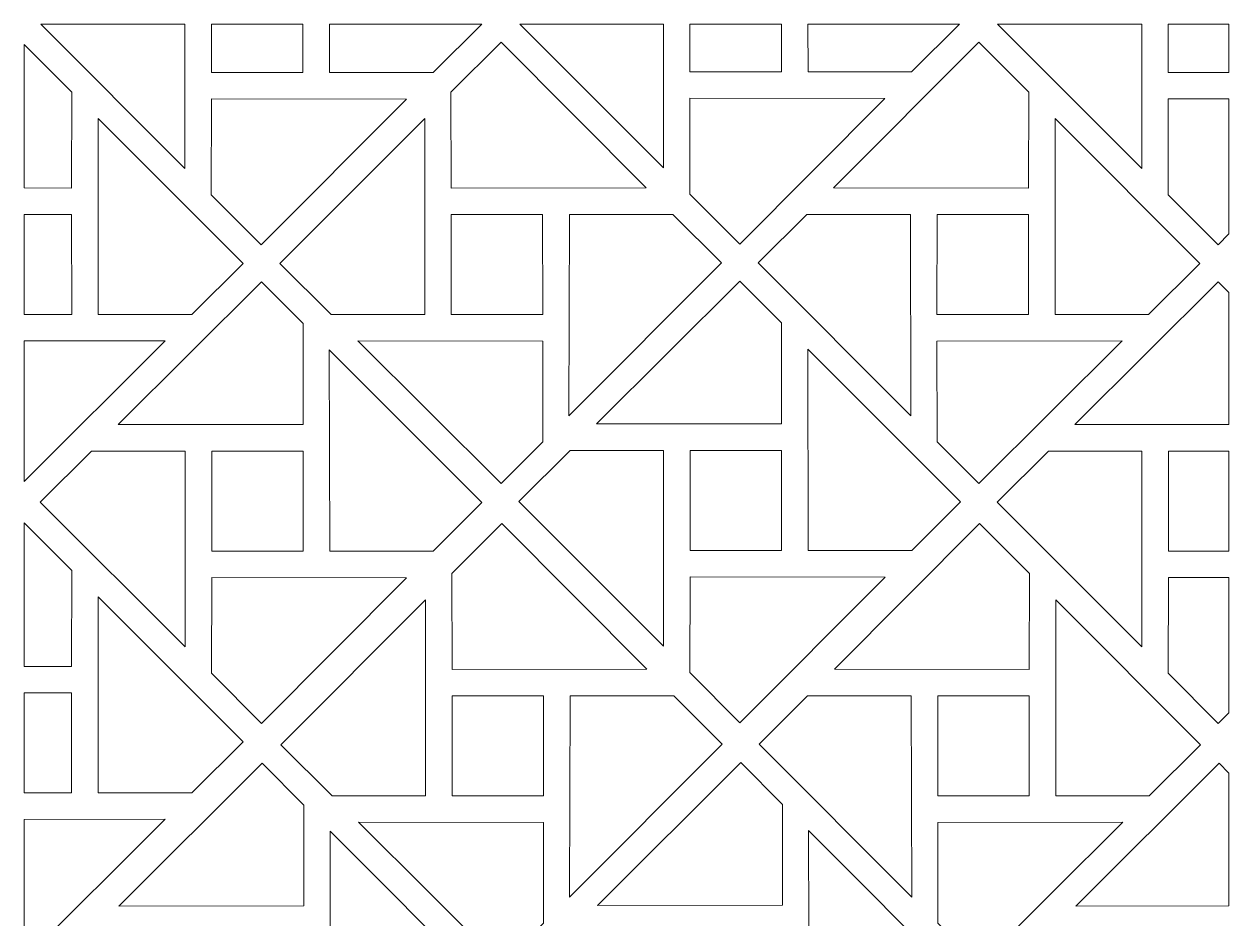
# Model space of a CAD drawing. Header units: centimetres. Extents: x -89 to 89, y -108 to 108.
# Drawn here: x 7.1 to 88.9, y 46.8 to 107.6 of the extents above; entities that cross this region are included whole.
import ezdxf

# ---------------------------------------------------------------- set-up
doc = ezdxf.new("R2010")
doc.units = ezdxf.units.CM
doc.header["$MEASUREMENT"] = 0
doc.layers.add('layer 1', color=7, linetype='Continuous')

msp = doc.modelspace()

# ---------------------------------------------------------------- linework, layer by layer
at = {"layer": 'layer 1', "color": 177, "lineweight": 9}
for points, knots in [([(8.18219, 107.6287), (8.18219, 107.6287), (17.98431, 107.62869), (17.98431, 107.62869), (17.98431, 107.62869), (17.98431, 107.62869), (17.98399, 97.82103), (17.98399, 97.82103), (17.98399, 97.82103), (17.98399, 97.82103), (8.18219, 107.6287), (8.18219, 107.6287)], [0, 0, 0, 0, 0.25, 0.25, 0.25, 0.25, 0.5, 0.5, 0.5, 0.5, 1, 1, 1, 1]), ([(25.99848, 107.62869), (25.99848, 107.62869), (19.78643, 107.62869), (19.78643, 107.62869), (19.78643, 107.62869), (19.78643, 107.62869), (19.78659, 104.33519), (19.78659, 104.33519), (19.78659, 104.33519), (19.78659, 104.33519), (25.99398, 104.33519), (25.99398, 104.33519), (25.99398, 104.33519), (25.99398, 104.33519), (25.99848, 107.62869), (25.99848, 107.62869)], [0, 0, 0, 0, 0.2, 0.2, 0.2, 0.2, 0.4, 0.4, 0.4, 0.4, 0.6, 0.6, 0.6, 0.6, 1, 1, 1, 1]), ([(27.80097, 107.62869), (27.80097, 107.62869), (27.81039, 104.33519), (27.81039, 104.33519), (27.81039, 104.33519), (27.81039, 104.33519), (34.84345, 104.33519), (34.84345, 104.33519), (34.84345, 104.33519), (34.84345, 104.33519), (38.14611, 107.62869), (38.14611, 107.62869), (38.14611, 107.62869), (38.14611, 107.62869), (27.80097, 107.62869), (27.80097, 107.62869)], [0, 0, 0, 0, 0.2, 0.2, 0.2, 0.2, 0.4, 0.4, 0.4, 0.4, 0.6, 0.6, 0.6, 0.6, 1, 1, 1, 1]), ([(50.48788, 107.6287), (50.48788, 107.6287), (40.73007, 107.6287), (40.73007, 107.6287), (40.73007, 107.6287), (40.73007, 107.6287), (50.48756, 97.86537), (50.48756, 97.86537), (50.48756, 97.86537), (50.48756, 97.86537), (50.48788, 107.6287), (50.48788, 107.6287)], [0, 0, 0, 0, 0.25, 0.25, 0.25, 0.25, 0.5, 0.5, 0.5, 0.5, 1, 1, 1, 1]), ([(58.502, 107.62868), (58.502, 107.62868), (52.28999, 107.62869), (52.28999, 107.62869), (52.28999, 107.62869), (52.28999, 107.62869), (52.29016, 104.37953), (52.29016, 104.37953), (52.29016, 104.37953), (52.29016, 104.37953), (58.49755, 104.37953), (58.49755, 104.37953), (58.49755, 104.37953), (58.49755, 104.37953), (58.502, 107.62868), (58.502, 107.62868)], [0, 0, 0, 0, 0.2, 0.2, 0.2, 0.2, 0.4, 0.4, 0.4, 0.4, 0.6, 0.6, 0.6, 0.6, 1, 1, 1, 1]), ([(70.60524, 107.62869), (70.60524, 107.62869), (60.30467, 107.62868), (60.30467, 107.62868), (60.30467, 107.62868), (60.30467, 107.62868), (60.31396, 104.37953), (60.31396, 104.37953), (60.31396, 104.37953), (60.31396, 104.37953), (67.34702, 104.37953), (67.34702, 104.37953), (67.34702, 104.37953), (67.34702, 104.37953), (70.60524, 107.62869), (70.60524, 107.62869)], [0, 0, 0, 0, 0.2, 0.2, 0.2, 0.2, 0.4, 0.4, 0.4, 0.4, 0.6, 0.6, 0.6, 0.6, 1, 1, 1, 1]), ([(82.98405, 107.62868), (82.98405, 107.62868), (73.18213, 107.62869), (73.18213, 107.62869), (73.18213, 107.62869), (73.18213, 107.62869), (82.98373, 97.82123), (82.98373, 97.82123), (82.98373, 97.82123), (82.98373, 97.82123), (82.98405, 107.62868), (82.98405, 107.62868)], [0, 0, 0, 0, 0.25, 0.25, 0.25, 0.25, 0.5, 0.5, 0.5, 0.5, 1, 1, 1, 1]), ([(84.78616, 107.6287), (84.78616, 107.6287), (88.90138, 107.62867), (88.90138, 107.62867), (88.90138, 107.62867), (88.90138, 107.62867), (88.90135, 104.33539), (88.90135, 104.33539), (88.90135, 104.33539), (88.90135, 104.33539), (84.78633, 104.33539), (84.78633, 104.33539), (84.78633, 104.33539), (84.78633, 104.33539), (84.78616, 107.6287), (84.78616, 107.6287)], [0, 0, 0, 0, 0.2, 0.2, 0.2, 0.2, 0.4, 0.4, 0.4, 0.4, 0.6, 0.6, 0.6, 0.6, 1, 1, 1, 1]), ([(7.05422, 106.25005), (7.05422, 106.25005), (10.30368, 102.99781), (10.30368, 102.99781), (10.30368, 102.99781), (10.30368, 102.99781), (10.28567, 96.48756), (10.28567, 96.48756), (10.28567, 96.48756), (10.28567, 96.48756), (7.05422, 96.49091), (7.05422, 96.49091), (7.05422, 96.49091), (7.05422, 96.49091), (7.05422, 106.25005), (7.05422, 106.25005)], [0, 0, 0, 0, 0.2, 0.2, 0.2, 0.2, 0.4, 0.4, 0.4, 0.4, 0.6, 0.6, 0.6, 0.6, 1, 1, 1, 1]), ([(49.31227, 96.50137), (49.31227, 96.50137), (36.07234, 96.48756), (36.07234, 96.48756), (36.07234, 96.48756), (36.07234, 96.48756), (36.05433, 102.99781), (36.05433, 102.99781), (36.05433, 102.99781), (36.05433, 102.99781), (39.45454, 106.40093), (39.45454, 106.40093), (39.45454, 106.40093), (39.45454, 106.40093), (49.31227, 96.50137), (49.31227, 96.50137)], [0, 0, 0, 0, 0.2, 0.2, 0.2, 0.2, 0.4, 0.4, 0.4, 0.4, 0.6, 0.6, 0.6, 0.6, 1, 1, 1, 1]), ([(62.04573, 96.50137), (62.04573, 96.50137), (75.28566, 96.48756), (75.28566, 96.48756), (75.28566, 96.48756), (75.28566, 96.48756), (75.30367, 102.99781), (75.30367, 102.99781), (75.30367, 102.99781), (75.30367, 102.99781), (71.90346, 106.40093), (71.90346, 106.40093), (71.90346, 106.40093), (71.90346, 106.40093), (62.04573, 96.50137), (62.04573, 96.50137)], [0, 0, 0, 0, 0.2, 0.2, 0.2, 0.2, 0.4, 0.4, 0.4, 0.4, 0.6, 0.6, 0.6, 0.6, 1, 1, 1, 1]), ([(33.02656, 102.52819), (33.02656, 102.52819), (19.78663, 102.542), (19.78663, 102.542), (19.78663, 102.542), (19.78663, 102.542), (19.76862, 96.03175), (19.76862, 96.03175), (19.76862, 96.03175), (19.76862, 96.03175), (23.16883, 92.62863), (23.16883, 92.62863), (23.16883, 92.62863), (23.16883, 92.62863), (33.02656, 102.52819), (33.02656, 102.52819)], [0, 0, 0, 0, 0.2, 0.2, 0.2, 0.2, 0.4, 0.4, 0.4, 0.4, 0.6, 0.6, 0.6, 0.6, 1, 1, 1, 1]), ([(65.53013, 102.57253), (65.53013, 102.57253), (52.2902, 102.58634), (52.2902, 102.58634), (52.2902, 102.58634), (52.2902, 102.58634), (52.27219, 96.07609), (52.27219, 96.07609), (52.27219, 96.07609), (52.27219, 96.07609), (55.6724, 92.67297), (55.6724, 92.67297), (55.6724, 92.67297), (55.6724, 92.67297), (65.53013, 102.57253), (65.53013, 102.57253)], [0, 0, 0, 0, 0.2, 0.2, 0.2, 0.2, 0.4, 0.4, 0.4, 0.4, 0.6, 0.6, 0.6, 0.6, 1, 1, 1, 1]), ([(88.90136, 93.36473), (88.90136, 93.36473), (88.90136, 102.5379), (88.90136, 102.5379), (88.90136, 102.5379), (88.90136, 102.5379), (84.78637, 102.5422), (84.78637, 102.5422), (84.78637, 102.5422), (84.78637, 102.5422), (84.76836, 96.03195), (84.76836, 96.03195), (84.76836, 96.03195), (84.76836, 96.03195), (88.16857, 92.62883), (88.16857, 92.62883), (88.16857, 92.62883), (88.16857, 92.62883), (88.90136, 93.36473), (88.90136, 93.36473)], [0, 0, 0, 0, 0.16666667, 0.16666667, 0.16666667, 0.16666667, 0.33333333, 0.33333333, 0.33333333, 0.33333333, 0.5, 0.5, 0.5, 0.5, 0.66666667, 0.66666667, 0.66666667, 0.66666667, 1, 1, 1, 1]), ([(12.08831, 101.20853), (12.08831, 101.20853), (21.92616, 91.36479), (21.92616, 91.36479), (21.92616, 91.36479), (21.92616, 91.36479), (18.43962, 87.89549), (18.43962, 87.89549), (18.43962, 87.89549), (18.43962, 87.89549), (12.08789, 87.89531), (12.08789, 87.89531), (12.08789, 87.89531), (12.08789, 87.89531), (12.08831, 101.20853), (12.08831, 101.20853)], [0, 0, 0, 0, 0.2, 0.2, 0.2, 0.2, 0.4, 0.4, 0.4, 0.4, 0.6, 0.6, 0.6, 0.6, 1, 1, 1, 1]), ([(34.2697, 101.20853), (34.2697, 101.20853), (24.43185, 91.36479), (24.43185, 91.36479), (24.43185, 91.36479), (24.43185, 91.36479), (27.91839, 87.89549), (27.91839, 87.89549), (27.91839, 87.89549), (27.91839, 87.89549), (34.27012, 87.89531), (34.27012, 87.89531), (34.27012, 87.89531), (34.27012, 87.89531), (34.2697, 101.20853), (34.2697, 101.20853)], [0, 0, 0, 0, 0.2, 0.2, 0.2, 0.2, 0.4, 0.4, 0.4, 0.4, 0.6, 0.6, 0.6, 0.6, 1, 1, 1, 1]), ([(77.0883, 101.20853), (77.0883, 101.20853), (86.92615, 91.36479), (86.92615, 91.36479), (86.92615, 91.36479), (86.92615, 91.36479), (83.43961, 87.89549), (83.43961, 87.89549), (83.43961, 87.89549), (83.43961, 87.89549), (77.08788, 87.89531), (77.08788, 87.89531), (77.08788, 87.89531), (77.08788, 87.89531), (77.0883, 101.20853), (77.0883, 101.20853)], [0, 0, 0, 0, 0.2, 0.2, 0.2, 0.2, 0.4, 0.4, 0.4, 0.4, 0.6, 0.6, 0.6, 0.6, 1, 1, 1, 1]), ([(7.05422, 94.69437), (7.05422, 94.69437), (10.28571, 94.69437), (10.28571, 94.69437), (10.28571, 94.69437), (10.28571, 94.69437), (10.28611, 87.8955), (10.28611, 87.8955), (10.28611, 87.8955), (10.28611, 87.8955), (7.05421, 87.8948), (7.05421, 87.8948), (7.05421, 87.8948), (7.05421, 87.8948), (7.05422, 94.69437), (7.05422, 94.69437)], [0, 0, 0, 0, 0.2, 0.2, 0.2, 0.2, 0.4, 0.4, 0.4, 0.4, 0.6, 0.6, 0.6, 0.6, 1, 1, 1, 1]), ([(36.0719, 87.8955), (36.0719, 87.8955), (42.28896, 87.89418), (42.28896, 87.89418), (42.28896, 87.89418), (42.28896, 87.89418), (42.27969, 94.69437), (42.27969, 94.69437), (42.27969, 94.69437), (42.27969, 94.69437), (36.0723, 94.69437), (36.0723, 94.69437), (36.0723, 94.69437), (36.0723, 94.69437), (36.0719, 87.8955), (36.0719, 87.8955)], [0, 0, 0, 0, 0.2, 0.2, 0.2, 0.2, 0.4, 0.4, 0.4, 0.4, 0.6, 0.6, 0.6, 0.6, 1, 1, 1, 1]), ([(44.05688, 81.01169), (44.05688, 81.01169), (44.0961, 94.69437), (44.0961, 94.69437), (44.0961, 94.69437), (44.0961, 94.69437), (51.12916, 94.69437), (51.12916, 94.69437), (51.12916, 94.69437), (51.12916, 94.69437), (54.43182, 91.40087), (54.43182, 91.40087), (54.43182, 91.40087), (54.43182, 91.40087), (44.05688, 81.01169), (44.05688, 81.01169)], [0, 0, 0, 0, 0.2, 0.2, 0.2, 0.2, 0.4, 0.4, 0.4, 0.4, 0.6, 0.6, 0.6, 0.6, 1, 1, 1, 1]), ([(67.30112, 81.01169), (67.30112, 81.01169), (67.2619, 94.69437), (67.2619, 94.69437), (67.2619, 94.69437), (67.2619, 94.69437), (60.22884, 94.69437), (60.22884, 94.69437), (60.22884, 94.69437), (60.22884, 94.69437), (56.92618, 91.40087), (56.92618, 91.40087), (56.92618, 91.40087), (56.92618, 91.40087), (67.30112, 81.01169), (67.30112, 81.01169)], [0, 0, 0, 0, 0.2, 0.2, 0.2, 0.2, 0.4, 0.4, 0.4, 0.4, 0.6, 0.6, 0.6, 0.6, 1, 1, 1, 1]), ([(75.2861, 87.8955), (75.2861, 87.8955), (69.06904, 87.89418), (69.06904, 87.89418), (69.06904, 87.89418), (69.06904, 87.89418), (69.07831, 94.69437), (69.07831, 94.69437), (69.07831, 94.69437), (69.07831, 94.69437), (75.2857, 94.69437), (75.2857, 94.69437), (75.2857, 94.69437), (75.2857, 94.69437), (75.2861, 87.8955), (75.2861, 87.8955)], [0, 0, 0, 0, 0.2, 0.2, 0.2, 0.2, 0.4, 0.4, 0.4, 0.4, 0.6, 0.6, 0.6, 0.6, 1, 1, 1, 1]), ([(26.01315, 80.41845), (26.01315, 80.41845), (26.01185, 87.27116), (26.01185, 87.27116), (26.01185, 87.27116), (26.01185, 87.27116), (23.17994, 90.10747), (23.17994, 90.10747), (23.17994, 90.10747), (23.17994, 90.10747), (13.44148, 80.40721), (13.44148, 80.40721), (13.44148, 80.40721), (13.44148, 80.40721), (26.01315, 80.41845), (26.01315, 80.41845)], [0, 0, 0, 0, 0.2, 0.2, 0.2, 0.2, 0.4, 0.4, 0.4, 0.4, 0.6, 0.6, 0.6, 0.6, 1, 1, 1, 1]), ([(58.51672, 80.46279), (58.51672, 80.46279), (58.51542, 87.3155), (58.51542, 87.3155), (58.51542, 87.3155), (58.51542, 87.3155), (55.68351, 90.15181), (55.68351, 90.15181), (55.68351, 90.15181), (55.68351, 90.15181), (45.94505, 80.45155), (45.94505, 80.45155), (45.94505, 80.45155), (45.94505, 80.45155), (58.51672, 80.46279), (58.51672, 80.46279)], [0, 0, 0, 0, 0.2, 0.2, 0.2, 0.2, 0.4, 0.4, 0.4, 0.4, 0.6, 0.6, 0.6, 0.6, 1, 1, 1, 1]), ([(88.90137, 80.41675), (88.90137, 80.41675), (88.90135, 89.38486), (88.90135, 89.38486), (88.90135, 89.38486), (88.90135, 89.38486), (88.17968, 90.10767), (88.17968, 90.10767), (88.17968, 90.10767), (88.17968, 90.10767), (78.44122, 80.40741), (78.44122, 80.40741), (78.44122, 80.40741), (78.44122, 80.40741), (88.90137, 80.41675), (88.90137, 80.41675)], [0, 0, 0, 0, 0.2, 0.2, 0.2, 0.2, 0.4, 0.4, 0.4, 0.4, 0.6, 0.6, 0.6, 0.6, 1, 1, 1, 1]), ([(7.05422, 86.09265), (7.05422, 86.09265), (7.05423, 76.55113), (7.05423, 76.55113), (7.05423, 76.55113), (7.05423, 76.55113), (16.64192, 86.10124), (16.64192, 86.10124), (16.64192, 86.10124), (16.64192, 86.10124), (7.05422, 86.09265), (7.05422, 86.09265)], [0, 0, 0, 0, 0.25, 0.25, 0.25, 0.25, 0.5, 0.5, 0.5, 0.5, 1, 1, 1, 1]), ([(42.28776, 86.09), (42.28776, 86.09), (42.28646, 79.23729), (42.28646, 79.23729), (42.28646, 79.23729), (42.28646, 79.23729), (39.45455, 76.40098), (39.45455, 76.40098), (39.45455, 76.40098), (39.45455, 76.40098), (29.71609, 86.10124), (29.71609, 86.10124), (29.71609, 86.10124), (29.71609, 86.10124), (42.28776, 86.09), (42.28776, 86.09)], [0, 0, 0, 0, 0.2, 0.2, 0.2, 0.2, 0.4, 0.4, 0.4, 0.4, 0.6, 0.6, 0.6, 0.6, 1, 1, 1, 1]), ([(69.07024, 86.09), (69.07024, 86.09), (69.07154, 79.23729), (69.07154, 79.23729), (69.07154, 79.23729), (69.07154, 79.23729), (71.90345, 76.40098), (71.90345, 76.40098), (71.90345, 76.40098), (71.90345, 76.40098), (81.64191, 86.10124), (81.64191, 86.10124), (81.64191, 86.10124), (81.64191, 86.10124), (69.07024, 86.09), (69.07024, 86.09)], [0, 0, 0, 0, 0.2, 0.2, 0.2, 0.2, 0.4, 0.4, 0.4, 0.4, 0.6, 0.6, 0.6, 0.6, 1, 1, 1, 1]), ([(27.78227, 85.49676), (27.78227, 85.49676), (27.82149, 71.81408), (27.82149, 71.81408), (27.82149, 71.81408), (27.82149, 71.81408), (34.85455, 71.81408), (34.85455, 71.81408), (34.85455, 71.81408), (34.85455, 71.81408), (38.15721, 75.10758), (38.15721, 75.10758), (38.15721, 75.10758), (38.15721, 75.10758), (27.78227, 85.49676), (27.78227, 85.49676)], [0, 0, 0, 0, 0.2, 0.2, 0.2, 0.2, 0.4, 0.4, 0.4, 0.4, 0.6, 0.6, 0.6, 0.6, 1, 1, 1, 1]), ([(60.28584, 85.5411), (60.28584, 85.5411), (60.32506, 71.85842), (60.32506, 71.85842), (60.32506, 71.85842), (60.32506, 71.85842), (67.35812, 71.85842), (67.35812, 71.85842), (67.35812, 71.85842), (67.35812, 71.85842), (70.66078, 75.15192), (70.66078, 75.15192), (70.66078, 75.15192), (70.66078, 75.15192), (60.28584, 85.5411), (60.28584, 85.5411)], [0, 0, 0, 0, 0.2, 0.2, 0.2, 0.2, 0.4, 0.4, 0.4, 0.4, 0.6, 0.6, 0.6, 0.6, 1, 1, 1, 1]), ([(17.99509, 65.29992), (17.99509, 65.29992), (8.15724, 75.14366), (8.15724, 75.14366), (8.15724, 75.14366), (8.15724, 75.14366), (11.64378, 78.61296), (11.64378, 78.61296), (11.64378, 78.61296), (11.64378, 78.61296), (17.99551, 78.61314), (17.99551, 78.61314), (17.99551, 78.61314), (17.99551, 78.61314), (17.99509, 65.29992), (17.99509, 65.29992)], [0, 0, 0, 0, 0.2, 0.2, 0.2, 0.2, 0.4, 0.4, 0.4, 0.4, 0.6, 0.6, 0.6, 0.6, 1, 1, 1, 1]), ([(19.79729, 78.61295), (19.79729, 78.61295), (26.01435, 78.61427), (26.01435, 78.61427), (26.01435, 78.61427), (26.01435, 78.61427), (26.00508, 71.81408), (26.00508, 71.81408), (26.00508, 71.81408), (26.00508, 71.81408), (19.79769, 71.81408), (19.79769, 71.81408), (19.79769, 71.81408), (19.79769, 71.81408), (19.79729, 78.61295), (19.79729, 78.61295)], [0, 0, 0, 0, 0.2, 0.2, 0.2, 0.2, 0.4, 0.4, 0.4, 0.4, 0.6, 0.6, 0.6, 0.6, 1, 1, 1, 1]), ([(50.49866, 65.34426), (50.49866, 65.34426), (40.66081, 75.188), (40.66081, 75.188), (40.66081, 75.188), (40.66081, 75.188), (44.14735, 78.6573), (44.14735, 78.6573), (44.14735, 78.6573), (44.14735, 78.6573), (50.49908, 78.65748), (50.49908, 78.65748), (50.49908, 78.65748), (50.49908, 78.65748), (50.49866, 65.34426), (50.49866, 65.34426)], [0, 0, 0, 0, 0.2, 0.2, 0.2, 0.2, 0.4, 0.4, 0.4, 0.4, 0.6, 0.6, 0.6, 0.6, 1, 1, 1, 1]), ([(52.30086, 78.65729), (52.30086, 78.65729), (58.51792, 78.65861), (58.51792, 78.65861), (58.51792, 78.65861), (58.51792, 78.65861), (58.50865, 71.85842), (58.50865, 71.85842), (58.50865, 71.85842), (58.50865, 71.85842), (52.30126, 71.85842), (52.30126, 71.85842), (52.30126, 71.85842), (52.30126, 71.85842), (52.30086, 78.65729), (52.30086, 78.65729)], [0, 0, 0, 0, 0.2, 0.2, 0.2, 0.2, 0.4, 0.4, 0.4, 0.4, 0.6, 0.6, 0.6, 0.6, 1, 1, 1, 1]), ([(82.99483, 65.30012), (82.99483, 65.30012), (73.15698, 75.14386), (73.15698, 75.14386), (73.15698, 75.14386), (73.15698, 75.14386), (76.64352, 78.61316), (76.64352, 78.61316), (76.64352, 78.61316), (76.64352, 78.61316), (82.99525, 78.61334), (82.99525, 78.61334), (82.99525, 78.61334), (82.99525, 78.61334), (82.99483, 65.30012), (82.99483, 65.30012)], [0, 0, 0, 0, 0.2, 0.2, 0.2, 0.2, 0.4, 0.4, 0.4, 0.4, 0.6, 0.6, 0.6, 0.6, 1, 1, 1, 1]), ([(88.90135, 71.81428), (88.90135, 71.81428), (88.90137, 78.61401), (88.90137, 78.61401), (88.90137, 78.61401), (88.90137, 78.61401), (84.79703, 78.61315), (84.79703, 78.61315), (84.79703, 78.61315), (84.79703, 78.61315), (84.79743, 71.81428), (84.79743, 71.81428), (84.79743, 71.81428), (84.79743, 71.81428), (88.90135, 71.81428), (88.90135, 71.81428)], [0, 0, 0, 0, 0.2, 0.2, 0.2, 0.2, 0.4, 0.4, 0.4, 0.4, 0.6, 0.6, 0.6, 0.6, 1, 1, 1, 1]), ([(7.05422, 73.73622), (7.05422, 73.73622), (10.30308, 70.48457), (10.30308, 70.48457), (10.30308, 70.48457), (10.30308, 70.48457), (10.28507, 63.97432), (10.28507, 63.97432), (10.28507, 63.97432), (10.28507, 63.97432), (7.05422, 63.97768), (7.05422, 63.97768), (7.05422, 63.97768), (7.05422, 63.97768), (7.05422, 73.73622), (7.05422, 73.73622)], [0, 0, 0, 0, 0.2, 0.2, 0.2, 0.2, 0.4, 0.4, 0.4, 0.4, 0.6, 0.6, 0.6, 0.6, 1, 1, 1, 1]), ([(49.36744, 63.78568), (49.36744, 63.78568), (36.12751, 63.77187), (36.12751, 63.77187), (36.12751, 63.77187), (36.12751, 63.77187), (36.1095, 70.28212), (36.1095, 70.28212), (36.1095, 70.28212), (36.1095, 70.28212), (39.50971, 73.68524), (39.50971, 73.68524), (39.50971, 73.68524), (39.50971, 73.68524), (49.36744, 63.78568), (49.36744, 63.78568)], [0, 0, 0, 0, 0.2, 0.2, 0.2, 0.2, 0.4, 0.4, 0.4, 0.4, 0.6, 0.6, 0.6, 0.6, 1, 1, 1, 1]), ([(62.1009, 63.78568), (62.1009, 63.78568), (75.34083, 63.77187), (75.34083, 63.77187), (75.34083, 63.77187), (75.34083, 63.77187), (75.35884, 70.28212), (75.35884, 70.28212), (75.35884, 70.28212), (75.35884, 70.28212), (71.95863, 73.68524), (71.95863, 73.68524), (71.95863, 73.68524), (71.95863, 73.68524), (62.1009, 63.78568), (62.1009, 63.78568)], [0, 0, 0, 0, 0.2, 0.2, 0.2, 0.2, 0.4, 0.4, 0.4, 0.4, 0.6, 0.6, 0.6, 0.6, 1, 1, 1, 1]), ([(33.03766, 70.00708), (33.03766, 70.00708), (19.79773, 70.02089), (19.79773, 70.02089), (19.79773, 70.02089), (19.79773, 70.02089), (19.77972, 63.51064), (19.77972, 63.51064), (19.77972, 63.51064), (19.77972, 63.51064), (23.17993, 60.10752), (23.17993, 60.10752), (23.17993, 60.10752), (23.17993, 60.10752), (33.03766, 70.00708), (33.03766, 70.00708)], [0, 0, 0, 0, 0.2, 0.2, 0.2, 0.2, 0.4, 0.4, 0.4, 0.4, 0.6, 0.6, 0.6, 0.6, 1, 1, 1, 1]), ([(65.54123, 70.05142), (65.54123, 70.05142), (52.3013, 70.06523), (52.3013, 70.06523), (52.3013, 70.06523), (52.3013, 70.06523), (52.28329, 63.55498), (52.28329, 63.55498), (52.28329, 63.55498), (52.28329, 63.55498), (55.6835, 60.15186), (55.6835, 60.15186), (55.6835, 60.15186), (55.6835, 60.15186), (65.54123, 70.05142), (65.54123, 70.05142)], [0, 0, 0, 0, 0.2, 0.2, 0.2, 0.2, 0.4, 0.4, 0.4, 0.4, 0.6, 0.6, 0.6, 0.6, 1, 1, 1, 1]), ([(88.90137, 60.83248), (88.90137, 60.83248), (88.90136, 70.0168), (88.90136, 70.0168), (88.90136, 70.0168), (88.90136, 70.0168), (84.79747, 70.02109), (84.79747, 70.02109), (84.79747, 70.02109), (84.79747, 70.02109), (84.77946, 63.51084), (84.77946, 63.51084), (84.77946, 63.51084), (84.77946, 63.51084), (88.17967, 60.10772), (88.17967, 60.10772), (88.17967, 60.10772), (88.17967, 60.10772), (88.90137, 60.83248), (88.90137, 60.83248)], [0, 0, 0, 0, 0.16666667, 0.16666667, 0.16666667, 0.16666667, 0.33333333, 0.33333333, 0.33333333, 0.33333333, 0.5, 0.5, 0.5, 0.5, 0.66666667, 0.66666667, 0.66666667, 0.66666667, 1, 1, 1, 1]), ([(12.08771, 68.69529), (12.08771, 68.69529), (21.92556, 58.85155), (21.92556, 58.85155), (21.92556, 58.85155), (21.92556, 58.85155), (18.43902, 55.38225), (18.43902, 55.38225), (18.43902, 55.38225), (18.43902, 55.38225), (12.08729, 55.38207), (12.08729, 55.38207), (12.08729, 55.38207), (12.08729, 55.38207), (12.08771, 68.69529), (12.08771, 68.69529)], [0, 0, 0, 0, 0.2, 0.2, 0.2, 0.2, 0.4, 0.4, 0.4, 0.4, 0.6, 0.6, 0.6, 0.6, 1, 1, 1, 1]), ([(34.32487, 68.49284), (34.32487, 68.49284), (24.48702, 58.6491), (24.48702, 58.6491), (24.48702, 58.6491), (24.48702, 58.6491), (27.97356, 55.1798), (27.97356, 55.1798), (27.97356, 55.1798), (27.97356, 55.1798), (34.32529, 55.17962), (34.32529, 55.17962), (34.32529, 55.17962), (34.32529, 55.17962), (34.32487, 68.49284), (34.32487, 68.49284)], [0, 0, 0, 0, 0.2, 0.2, 0.2, 0.2, 0.4, 0.4, 0.4, 0.4, 0.6, 0.6, 0.6, 0.6, 1, 1, 1, 1]), ([(77.14347, 68.49284), (77.14347, 68.49284), (86.98132, 58.6491), (86.98132, 58.6491), (86.98132, 58.6491), (86.98132, 58.6491), (83.49478, 55.1798), (83.49478, 55.1798), (83.49478, 55.1798), (83.49478, 55.1798), (77.14305, 55.17962), (77.14305, 55.17962), (77.14305, 55.17962), (77.14305, 55.17962), (77.14347, 68.49284), (77.14347, 68.49284)], [0, 0, 0, 0, 0.2, 0.2, 0.2, 0.2, 0.4, 0.4, 0.4, 0.4, 0.6, 0.6, 0.6, 0.6, 1, 1, 1, 1]), ([(7.05423, 62.18113), (7.05423, 62.18113), (10.28511, 62.18113), (10.28511, 62.18113), (10.28511, 62.18113), (10.28511, 62.18113), (10.28551, 55.38226), (10.28551, 55.38226), (10.28551, 55.38226), (10.28551, 55.38226), (7.05421, 55.38155), (7.05421, 55.38155), (7.05421, 55.38155), (7.05421, 55.38155), (7.05423, 62.18113), (7.05423, 62.18113)], [0, 0, 0, 0, 0.2, 0.2, 0.2, 0.2, 0.4, 0.4, 0.4, 0.4, 0.6, 0.6, 0.6, 0.6, 1, 1, 1, 1]), ([(36.12707, 55.17981), (36.12707, 55.17981), (42.34413, 55.17849), (42.34413, 55.17849), (42.34413, 55.17849), (42.34413, 55.17849), (42.33486, 61.97868), (42.33486, 61.97868), (42.33486, 61.97868), (42.33486, 61.97868), (36.12747, 61.97868), (36.12747, 61.97868), (36.12747, 61.97868), (36.12747, 61.97868), (36.12707, 55.17981), (36.12707, 55.17981)], [0, 0, 0, 0, 0.2, 0.2, 0.2, 0.2, 0.4, 0.4, 0.4, 0.4, 0.6, 0.6, 0.6, 0.6, 1, 1, 1, 1]), ([(44.11205, 48.296), (44.11205, 48.296), (44.15127, 61.97868), (44.15127, 61.97868), (44.15127, 61.97868), (44.15127, 61.97868), (51.18433, 61.97868), (51.18433, 61.97868), (51.18433, 61.97868), (51.18433, 61.97868), (54.48699, 58.68518), (54.48699, 58.68518), (54.48699, 58.68518), (54.48699, 58.68518), (44.11205, 48.296), (44.11205, 48.296)], [0, 0, 0, 0, 0.2, 0.2, 0.2, 0.2, 0.4, 0.4, 0.4, 0.4, 0.6, 0.6, 0.6, 0.6, 1, 1, 1, 1]), ([(67.35629, 48.296), (67.35629, 48.296), (67.31707, 61.97868), (67.31707, 61.97868), (67.31707, 61.97868), (67.31707, 61.97868), (60.28401, 61.97868), (60.28401, 61.97868), (60.28401, 61.97868), (60.28401, 61.97868), (56.98135, 58.68518), (56.98135, 58.68518), (56.98135, 58.68518), (56.98135, 58.68518), (67.35629, 48.296), (67.35629, 48.296)], [0, 0, 0, 0, 0.2, 0.2, 0.2, 0.2, 0.4, 0.4, 0.4, 0.4, 0.6, 0.6, 0.6, 0.6, 1, 1, 1, 1]), ([(75.34127, 55.17981), (75.34127, 55.17981), (69.12421, 55.17849), (69.12421, 55.17849), (69.12421, 55.17849), (69.12421, 55.17849), (69.13348, 61.97868), (69.13348, 61.97868), (69.13348, 61.97868), (69.13348, 61.97868), (75.34087, 61.97868), (75.34087, 61.97868), (75.34087, 61.97868), (75.34087, 61.97868), (75.34127, 55.17981), (75.34127, 55.17981)], [0, 0, 0, 0, 0.2, 0.2, 0.2, 0.2, 0.4, 0.4, 0.4, 0.4, 0.6, 0.6, 0.6, 0.6, 1, 1, 1, 1]), ([(26.06832, 47.70276), (26.06832, 47.70276), (26.06702, 54.55547), (26.06702, 54.55547), (26.06702, 54.55547), (26.06702, 54.55547), (23.23511, 57.39178), (23.23511, 57.39178), (23.23511, 57.39178), (23.23511, 57.39178), (13.49665, 47.69152), (13.49665, 47.69152), (13.49665, 47.69152), (13.49665, 47.69152), (26.06832, 47.70276), (26.06832, 47.70276)], [0, 0, 0, 0, 0.2, 0.2, 0.2, 0.2, 0.4, 0.4, 0.4, 0.4, 0.6, 0.6, 0.6, 0.6, 1, 1, 1, 1]), ([(58.57189, 47.7471), (58.57189, 47.7471), (58.57059, 54.59981), (58.57059, 54.59981), (58.57059, 54.59981), (58.57059, 54.59981), (55.73868, 57.43612), (55.73868, 57.43612), (55.73868, 57.43612), (55.73868, 57.43612), (46.00022, 47.73586), (46.00022, 47.73586), (46.00022, 47.73586), (46.00022, 47.73586), (58.57189, 47.7471), (58.57189, 47.7471)], [0, 0, 0, 0, 0.2, 0.2, 0.2, 0.2, 0.4, 0.4, 0.4, 0.4, 0.6, 0.6, 0.6, 0.6, 1, 1, 1, 1]), ([(88.90137, 47.70101), (88.90137, 47.70101), (88.90135, 56.72444), (88.90135, 56.72444), (88.90135, 56.72444), (88.90135, 56.72444), (88.23485, 57.39198), (88.23485, 57.39198), (88.23485, 57.39198), (88.23485, 57.39198), (78.49639, 47.69172), (78.49639, 47.69172), (78.49639, 47.69172), (78.49639, 47.69172), (88.90137, 47.70101), (88.90137, 47.70101)], [0, 0, 0, 0, 0.2, 0.2, 0.2, 0.2, 0.4, 0.4, 0.4, 0.4, 0.6, 0.6, 0.6, 0.6, 1, 1, 1, 1]), ([(7.05422, 53.57941), (7.05422, 53.57941), (7.05423, 44.0385), (7.05423, 44.0385), (7.05423, 44.0385), (7.05423, 44.0385), (16.64132, 53.588), (16.64132, 53.588), (16.64132, 53.588), (16.64132, 53.588), (7.05422, 53.57941), (7.05422, 53.57941)], [0, 0, 0, 0, 0.25, 0.25, 0.25, 0.25, 0.5, 0.5, 0.5, 0.5, 1, 1, 1, 1]), ([(42.34293, 53.37431), (42.34293, 53.37431), (42.34163, 46.5216), (42.34163, 46.5216), (42.34163, 46.5216), (42.34163, 46.5216), (39.50972, 43.68529), (39.50972, 43.68529), (39.50972, 43.68529), (39.50972, 43.68529), (29.77126, 53.38555), (29.77126, 53.38555), (29.77126, 53.38555), (29.77126, 53.38555), (42.34293, 53.37431), (42.34293, 53.37431)], [0, 0, 0, 0, 0.2, 0.2, 0.2, 0.2, 0.4, 0.4, 0.4, 0.4, 0.6, 0.6, 0.6, 0.6, 1, 1, 1, 1]), ([(69.12541, 53.37431), (69.12541, 53.37431), (69.12671, 46.5216), (69.12671, 46.5216), (69.12671, 46.5216), (69.12671, 46.5216), (71.95862, 43.68529), (71.95862, 43.68529), (71.95862, 43.68529), (71.95862, 43.68529), (81.69708, 53.38555), (81.69708, 53.38555), (81.69708, 53.38555), (81.69708, 53.38555), (69.12541, 53.37431), (69.12541, 53.37431)], [0, 0, 0, 0, 0.2, 0.2, 0.2, 0.2, 0.4, 0.4, 0.4, 0.4, 0.6, 0.6, 0.6, 0.6, 1, 1, 1, 1]), ([(27.83744, 52.78107), (27.83744, 52.78107), (27.87666, 39.09839), (27.87666, 39.09839), (27.87666, 39.09839), (27.87666, 39.09839), (34.90972, 39.09839), (34.90972, 39.09839), (34.90972, 39.09839), (34.90972, 39.09839), (38.21238, 42.39189), (38.21238, 42.39189), (38.21238, 42.39189), (38.21238, 42.39189), (27.83744, 52.78107), (27.83744, 52.78107)], [0, 0, 0, 0, 0.2, 0.2, 0.2, 0.2, 0.4, 0.4, 0.4, 0.4, 0.6, 0.6, 0.6, 0.6, 1, 1, 1, 1]), ([(60.34101, 52.82541), (60.34101, 52.82541), (60.38023, 39.14273), (60.38023, 39.14273), (60.38023, 39.14273), (60.38023, 39.14273), (67.41329, 39.14273), (67.41329, 39.14273), (67.41329, 39.14273), (67.41329, 39.14273), (70.71595, 42.43623), (70.71595, 42.43623), (70.71595, 42.43623), (70.71595, 42.43623), (60.34101, 52.82541), (60.34101, 52.82541)], [0, 0, 0, 0, 0.2, 0.2, 0.2, 0.2, 0.4, 0.4, 0.4, 0.4, 0.6, 0.6, 0.6, 0.6, 1, 1, 1, 1])]:
    msp.add_open_spline(points, degree=3, knots=knots, dxfattribs=at)

doc.saveas('drawing.dxf')
